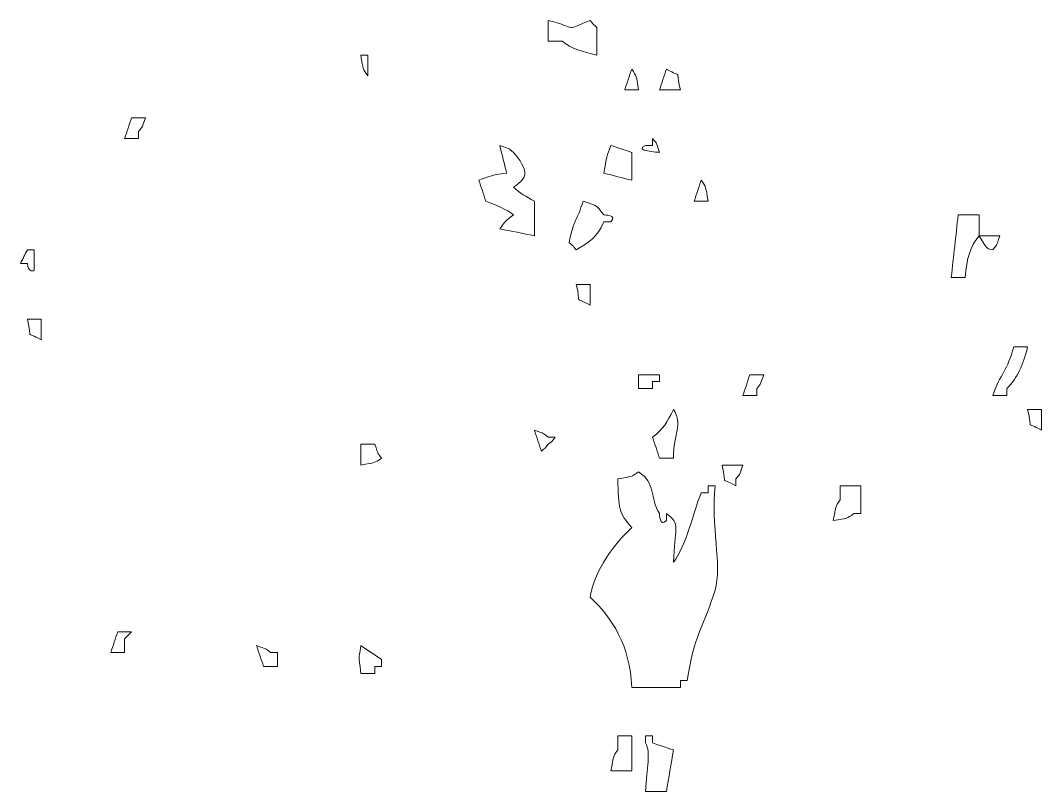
# Model space of a CAD drawing. Header units: millimetres. Extents: x 182 to 330, y 89 to 241.
# Drawn here: x 225.02 to 245.77, y 182.25 to 197.91 of the extents above; entities that cross this region are included whole.
import ezdxf

# ---------------------------------------------------------------- set-up
doc = ezdxf.new("R2010")
doc.units = ezdxf.units.MM
doc.layers.add('LAYER_1', color=160, linetype='Continuous')

# ---------------------------------------------------------------- blocks, each defined once
blk = doc.blocks.new('tree eucalypt')
at = {"layer": 'LAYER_1', "color": 7, "lineweight": 0}
for points, knots in [([(0.221, 108.37), (0.221, 108.229), (0.221, 108.088), (0.221, 107.946), (0.316, 107.946), (0.41, 107.946), (0.504, 107.946), (0.699, 107.79), (0.909, 107.736), (1.209, 107.664), (1.209, 107.852), (1.209, 108.041), (1.209, 108.229), (1.056, 108.357), (1.197, 108.218), (1.068, 108.37), (0.524, 108.148), (0.859, 108.206), (0.221, 108.37)], [0, 0, 0, 0, 1, 1, 1, 2, 2, 2, 3, 3, 3, 4, 4, 4, 5, 5, 5, 6, 6, 6, 6]), ([(-3.588, 107.664), (-3.536, 107.371), (-3.554, 107.393), (-3.447, 107.241), (-3.447, 107.382), (-3.447, 107.523), (-3.447, 107.664), (-3.494, 107.664), (-3.541, 107.664), (-3.588, 107.664)], [0, 0, 0, 0, 1, 1, 1, 2, 2, 2, 3, 3, 3, 3]), ([(1.915, 107.382), (1.868, 107.241), (1.821, 107.1), (1.774, 106.959), (1.868, 106.959), (1.962, 106.959), (2.056, 106.959), (2.003, 107.251), (2.022, 107.23), (1.915, 107.382)], [0, 0, 0, 0, 1, 1, 1, 2, 2, 2, 3, 3, 3, 3]), ([(2.903, 106.959), (2.786, 107.416), (2.972, 107.174), (2.62, 107.382), (2.573, 107.241), (2.526, 107.1), (2.479, 106.959), (2.62, 106.959), (2.762, 106.959), (2.903, 106.959)], [0, 0, 0, 0, 1, 1, 1, 2, 2, 2, 3, 3, 3, 3]), ([(-8.245, 106.394), (-8.292, 106.253), (-8.339, 106.112), (-8.386, 105.971), (-8.292, 105.971), (-8.198, 105.971), (-8.104, 105.971), (-8.104, 106.018), (-8.104, 106.065), (-8.104, 106.112), (-7.991, 106.256), (-8.054, 106.151), (-7.963, 106.394), (-8.057, 106.394), (-8.151, 106.394), (-8.245, 106.394)], [0, 0, 0, 0, 1, 1, 1, 2, 2, 2, 3, 3, 3, 4, 4, 4, 5, 5, 5, 5]), ([(-0.766, 105.83), (-0.719, 105.642), (-0.672, 105.453), (-0.625, 105.265), (-0.954, 105.224), (-0.975, 105.202), (-1.19, 105.124), (-1.143, 104.983), (-1.096, 104.842), (-1.049, 104.701), (-0.871, 104.627), (-0.62, 104.532), (-0.484, 104.419), (-0.652, 104.296), (-0.643, 104.303), (-0.766, 104.136), (-0.531, 104.089), (-0.296, 104.042), (-0.061, 103.995), (-0.061, 104.23), (-0.061, 104.466), (-0.061, 104.701), (-0.238, 104.793), (-0.353, 104.855), (-0.484, 104.983), (-0.143, 105.205), (-0.211, 105.346), (-0.484, 105.689), (-0.628, 105.802), (-0.523, 105.739), (-0.766, 105.83)], [0, 0, 0, 0, 1, 1, 1, 2, 2, 2, 3, 3, 3, 4, 4, 4, 5, 5, 5, 6, 6, 6, 7, 7, 7, 8, 8, 8, 9, 9, 9, 10, 10, 10, 10]), ([(1.492, 105.83), (1.416, 105.616), (1.396, 105.591), (1.35, 105.265), (1.539, 105.218), (1.727, 105.171), (1.915, 105.124), (1.915, 105.312), (1.915, 105.5), (1.915, 105.689), (1.774, 105.736), (1.633, 105.783), (1.492, 105.83)], [0, 0, 0, 0, 1, 1, 1, 2, 2, 2, 3, 3, 3, 4, 4, 4, 4]), ([(2.338, 105.971), (2.338, 105.924), (2.338, 105.877), (2.338, 105.83), (2.291, 105.83), (2.244, 105.83), (2.197, 105.83), (1.926, 105.72), (2.479, 105.689), (2.479, 105.689), (2.39, 105.936), (2.452, 105.826), (2.338, 105.971)], [0, 0, 0, 0, 1, 1, 1, 2, 2, 2, 3, 3, 3, 4, 4, 4, 4]), ([(3.326, 105.124), (3.279, 104.983), (3.232, 104.842), (3.185, 104.701), (3.279, 104.701), (3.373, 104.701), (3.467, 104.701), (3.415, 104.994), (3.433, 104.972), (3.326, 105.124)], [0, 0, 0, 0, 1, 1, 1, 2, 2, 2, 3, 3, 3, 3]), ([(0.927, 104.701), (0.809, 104.292), (0.731, 104.338), (0.645, 103.854), (0.798, 103.726), (0.657, 103.865), (0.786, 103.713), (1.076, 103.886), (1.197, 103.946), (1.35, 104.277), (1.397, 104.277), (1.445, 104.277), (1.492, 104.277), (1.631, 104.42), (1.353, 104.417), (1.35, 104.419), (1.16, 104.648), (1.26, 104.577), (0.927, 104.701)], [0, 0, 0, 0, 1, 1, 1, 2, 2, 2, 3, 3, 3, 4, 4, 4, 5, 5, 5, 6, 6, 6, 6]), ([(8.547, 104.419), (8.5, 103.995), (8.453, 103.572), (8.406, 103.149), (8.5, 103.149), (8.594, 103.149), (8.688, 103.149), (8.729, 103.549), (8.782, 103.765), (8.97, 103.995), (9.16, 103.67), (9.142, 103.738), (9.253, 103.713), (9.366, 103.857), (9.303, 103.752), (9.394, 103.995), (9.253, 103.995), (9.111, 103.995), (8.97, 103.995), (8.97, 104.136), (8.97, 104.277), (8.97, 104.419), (8.829, 104.419), (8.688, 104.419), (8.547, 104.419)], [0, 0, 0, 0, 1, 1, 1, 2, 2, 2, 3, 3, 3, 4, 4, 4, 5, 5, 5, 6, 6, 6, 7, 7, 7, 8, 8, 8, 8]), ([(-10.362, 103.713), (-10.409, 103.619), (-10.456, 103.525), (-10.503, 103.431), (-10.456, 103.431), (-10.409, 103.431), (-10.362, 103.431), (-10.34, 103.232), (-10.221, 103.29), (-10.221, 103.29), (-10.221, 103.431), (-10.221, 103.572), (-10.221, 103.713), (-10.268, 103.713), (-10.315, 103.713), (-10.362, 103.713)], [0, 0, 0, 0, 1, 1, 1, 2, 2, 2, 3, 3, 3, 4, 4, 4, 5, 5, 5, 5]), ([(0.786, 103.008), (0.903, 102.55), (0.717, 102.792), (1.068, 102.584), (1.068, 102.725), (1.068, 102.866), (1.068, 103.008), (0.974, 103.008), (0.88, 103.008), (0.786, 103.008)], [0, 0, 0, 0, 1, 1, 1, 2, 2, 2, 3, 3, 3, 3]), ([(-10.362, 102.302), (-10.245, 101.844), (-10.431, 102.086), (-10.08, 101.879), (-10.08, 102.02), (-10.08, 102.161), (-10.08, 102.302), (-10.174, 102.302), (-10.268, 102.302), (-10.362, 102.302)], [0, 0, 0, 0, 1, 1, 1, 2, 2, 2, 3, 3, 3, 3]), ([(9.676, 101.738), (9.555, 101.275), (9.393, 101.18), (9.253, 100.75), (9.347, 100.75), (9.441, 100.75), (9.535, 100.75), (9.535, 100.797), (9.535, 100.844), (9.535, 100.891), (9.763, 101.127), (9.859, 101.357), (9.958, 101.738), (9.864, 101.738), (9.77, 101.738), (9.676, 101.738)], [0, 0, 0, 0, 1, 1, 1, 2, 2, 2, 3, 3, 3, 4, 4, 4, 5, 5, 5, 5]), ([(2.056, 101.173), (2.056, 101.079), (2.056, 100.985), (2.056, 100.891), (2.15, 100.891), (2.244, 100.891), (2.338, 100.891), (2.338, 100.938), (2.338, 100.985), (2.338, 101.032), (2.385, 101.032), (2.432, 101.032), (2.479, 101.032), (2.479, 101.079), (2.479, 101.126), (2.479, 101.173), (2.338, 101.173), (2.197, 101.173), (2.056, 101.173)], [0, 0, 0, 0, 1, 1, 1, 2, 2, 2, 3, 3, 3, 4, 4, 4, 5, 5, 5, 6, 6, 6, 6]), ([(4.314, 101.173), (4.267, 101.032), (4.22, 100.891), (4.173, 100.75), (4.267, 100.75), (4.361, 100.75), (4.455, 100.75), (4.455, 100.797), (4.455, 100.844), (4.455, 100.891), (4.568, 101.035), (4.505, 100.93), (4.596, 101.173), (4.502, 101.173), (4.408, 101.173), (4.314, 101.173)], [0, 0, 0, 0, 1, 1, 1, 2, 2, 2, 3, 3, 3, 4, 4, 4, 5, 5, 5, 5]), ([(2.762, 100.468), (2.627, 100.197), (2.565, 100.079), (2.338, 99.903), (2.385, 99.762), (2.432, 99.621), (2.479, 99.48), (2.573, 99.48), (2.668, 99.48), (2.762, 99.48), (2.763, 99.997), (2.964, 100.151), (2.762, 100.468)], [0, 0, 0, 0, 1, 1, 1, 2, 2, 2, 3, 3, 3, 4, 4, 4, 4]), ([(9.958, 100.468), (10.075, 100.01), (9.889, 100.252), (10.24, 100.044), (10.24, 100.185), (10.24, 100.326), (10.24, 100.468), (10.146, 100.468), (10.052, 100.468), (9.958, 100.468)], [0, 0, 0, 0, 1, 1, 1, 2, 2, 2, 3, 3, 3, 3]), ([(-0.061, 100.044), (-0.014, 99.903), (0.033, 99.762), (0.08, 99.621), (0.233, 99.749), (0.092, 99.61), (0.221, 99.762), (0.374, 99.89), (0.233, 99.751), (0.363, 99.903), (0.316, 99.903), (0.269, 99.903), (0.221, 99.903), (0.077, 100.017), (0.183, 99.953), (-0.061, 100.044)], [0, 0, 0, 0, 1, 1, 1, 2, 2, 2, 3, 3, 3, 4, 4, 4, 5, 5, 5, 5]), ([(-3.588, 99.339), (-3.296, 99.391), (-3.317, 99.373), (-3.165, 99.48), (-3.279, 99.624), (-3.215, 99.518), (-3.306, 99.762), (-3.4, 99.762), (-3.494, 99.762), (-3.588, 99.762), (-3.588, 99.621), (-3.588, 99.48), (-3.588, 99.339)], [0, 0, 0, 0, 1, 1, 1, 2, 2, 2, 3, 3, 3, 4, 4, 4, 4]), ([(1.633, 99.056), (1.642, 98.46), (1.656, 98.36), (1.915, 98.069), (1.568, 97.742), (1.161, 97.214), (1.068, 96.658), (1.526, 96.224), (1.879, 95.682), (1.915, 94.823), (2.244, 94.823), (2.573, 94.823), (2.903, 94.823), (2.903, 94.87), (2.903, 94.917), (2.903, 94.964), (2.95, 94.964), (2.997, 94.964), (3.044, 94.964), (3.157, 95.824), (3.41, 96.135), (3.608, 96.799), (3.754, 97.288), (3.52, 98.133), (3.608, 98.915), (3.561, 98.915), (3.514, 98.915), (3.467, 98.915), (3.467, 98.868), (3.467, 98.821), (3.467, 98.774), (3.42, 98.774), (3.373, 98.774), (3.326, 98.774), (3.171, 98.398), (3.016, 97.68), (2.762, 97.363), (2.786, 98.018), (2.918, 98.168), (2.62, 98.351), (2.62, 98.304), (2.62, 98.257), (2.62, 98.21), (2.478, 98.07), (2.481, 98.349), (2.479, 98.351), (2.275, 98.674), (2.406, 98.979), (2.056, 99.198), (1.905, 99.091), (1.923, 99.113), (1.633, 99.056)], [0, 0, 0, 0, 1, 1, 1, 2, 2, 2, 3, 3, 3, 4, 4, 4, 5, 5, 5, 6, 6, 6, 7, 7, 7, 8, 8, 8, 9, 9, 9, 10, 10, 10, 11, 11, 11, 12, 12, 12, 13, 13, 13, 14, 14, 14, 15, 15, 15, 16, 16, 16, 17, 17, 17, 17]), ([(3.749, 99.339), (3.866, 98.881), (3.68, 99.123), (4.031, 98.915), (4.031, 98.962), (4.031, 99.009), (4.031, 99.056), (4.145, 99.2), (4.082, 99.095), (4.173, 99.339), (4.031, 99.339), (3.89, 99.339), (3.749, 99.339)], [0, 0, 0, 0, 1, 1, 1, 2, 2, 2, 3, 3, 3, 4, 4, 4, 4]), ([(6.007, 98.21), (6.3, 98.262), (6.279, 98.244), (6.43, 98.351), (6.477, 98.351), (6.524, 98.351), (6.571, 98.351), (6.571, 98.539), (6.571, 98.727), (6.571, 98.915), (6.43, 98.915), (6.289, 98.915), (6.148, 98.915), (6.148, 98.821), (6.148, 98.727), (6.148, 98.633), (6.042, 98.482), (6.063, 98.5), (6.007, 98.21)], [0, 0, 0, 0, 1, 1, 1, 2, 2, 2, 3, 3, 3, 4, 4, 4, 5, 5, 5, 6, 6, 6, 6]), ([(-8.527, 95.952), (-8.574, 95.811), (-8.621, 95.67), (-8.668, 95.529), (-8.574, 95.529), (-8.48, 95.529), (-8.386, 95.529), (-8.386, 95.623), (-8.386, 95.717), (-8.386, 95.811), (-8.386, 95.811), (-8.245, 95.952), (-8.245, 95.952), (-8.339, 95.952), (-8.433, 95.952), (-8.527, 95.952)], [0, 0, 0, 0, 1, 1, 1, 2, 2, 2, 3, 3, 3, 4, 4, 4, 5, 5, 5, 5]), ([(-5.705, 95.67), (-5.658, 95.529), (-5.611, 95.388), (-5.564, 95.247), (-5.47, 95.247), (-5.376, 95.247), (-5.282, 95.247), (-5.282, 95.341), (-5.282, 95.435), (-5.282, 95.529), (-5.329, 95.529), (-5.376, 95.529), (-5.423, 95.529), (-5.567, 95.642), (-5.462, 95.579), (-5.705, 95.67)], [0, 0, 0, 0, 1, 1, 1, 2, 2, 2, 3, 3, 3, 4, 4, 4, 5, 5, 5, 5]), ([(-3.588, 95.67), (-3.636, 95.328), (-3.635, 95.545), (-3.588, 95.105), (-3.494, 95.105), (-3.4, 95.105), (-3.306, 95.105), (-3.306, 95.152), (-3.306, 95.199), (-3.306, 95.247), (-3.259, 95.247), (-3.212, 95.247), (-3.165, 95.247), (-3.165, 95.294), (-3.165, 95.341), (-3.165, 95.388), (-3.306, 95.482), (-3.447, 95.576), (-3.588, 95.67)], [0, 0, 0, 0, 1, 1, 1, 2, 2, 2, 3, 3, 3, 4, 4, 4, 5, 5, 5, 6, 6, 6, 6]), ([(1.492, 93.13), (1.633, 93.13), (1.774, 93.13), (1.915, 93.13), (1.915, 93.365), (1.915, 93.6), (1.915, 93.835), (1.821, 93.835), (1.727, 93.835), (1.633, 93.835), (1.633, 93.741), (1.633, 93.647), (1.633, 93.553), (1.526, 93.402), (1.548, 93.42), (1.492, 93.13)], [0, 0, 0, 0, 1, 1, 1, 2, 2, 2, 3, 3, 3, 4, 4, 4, 5, 5, 5, 5]), ([(2.197, 92.706), (2.338, 92.706), (2.479, 92.706), (2.62, 92.706), (2.667, 92.989), (2.715, 93.271), (2.762, 93.553), (2.62, 93.6), (2.479, 93.647), (2.338, 93.694), (2.338, 93.741), (2.338, 93.788), (2.338, 93.835), (2.291, 93.835), (2.244, 93.835), (2.197, 93.835), (2.197, 93.788), (2.197, 93.741), (2.197, 93.694), (2.305, 93.477), (2.224, 93.211), (2.197, 92.706)], [0, 0, 0, 0, 1, 1, 1, 2, 2, 2, 3, 3, 3, 4, 4, 4, 5, 5, 5, 6, 6, 6, 7, 7, 7, 7])]:
    blk.add_open_spline(points, degree=3, knots=knots, dxfattribs=at)

msp = doc.modelspace()

# ---------------------------------------------------------------- block references
at = {"linetype": 'Continuous', "lineweight": 0}
msp.add_blockref('tree eucalypt', (235.526, 89.54), dxfattribs=at)

doc.saveas('drawing.dxf')
